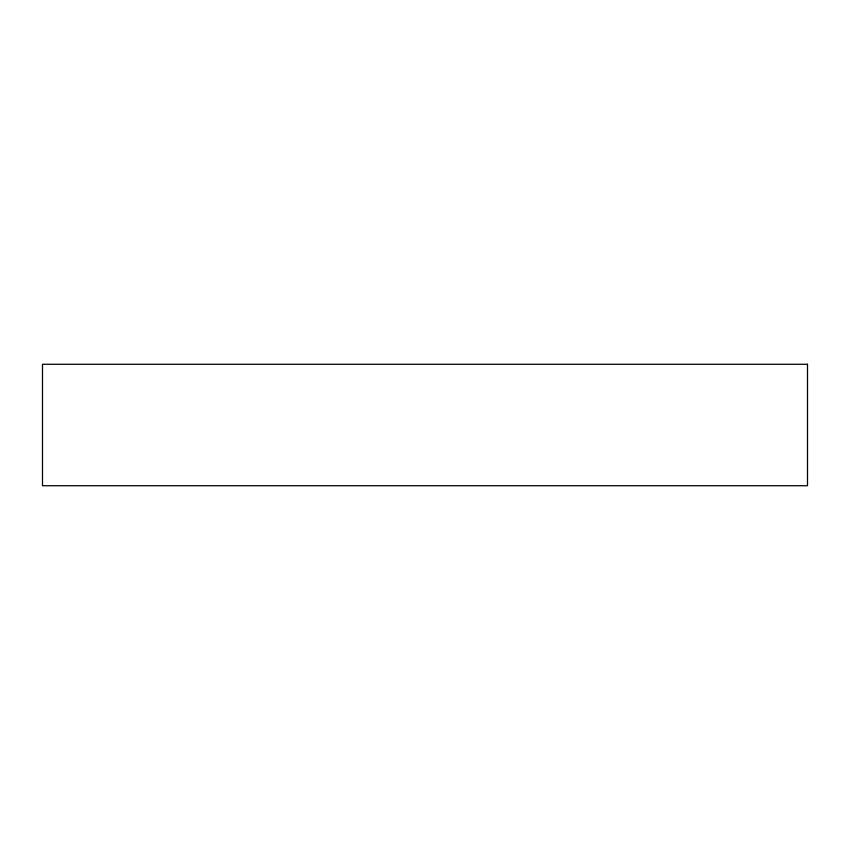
<?xml version="1.0" encoding="UTF-8"?>
<svg xmlns="http://www.w3.org/2000/svg" width="850" height="850" viewBox="0 0 850 850"><rect width="100%" height="100%" fill="white"/><g stroke="black" fill="none" stroke-linecap="round" stroke-linejoin="round"><path stroke-width="1.27" d="M807.5 364.278L42.5 364.278L42.5 485.722L807.5 485.722L807.5 364.278"/></g></svg>
